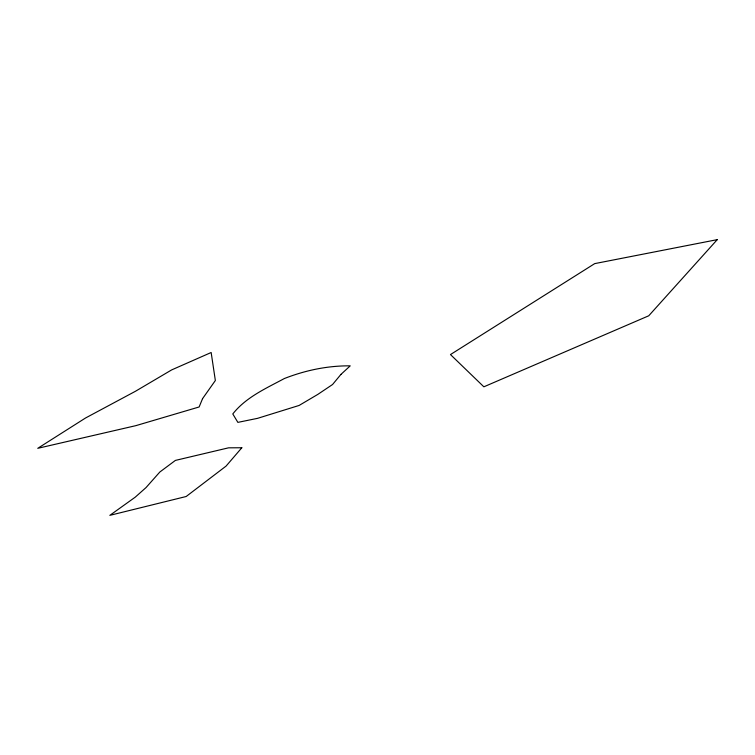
<?xml version="1.0" encoding="UTF-8"?>
<svg xmlns="http://www.w3.org/2000/svg" width="755" height="755" viewBox="0 0 755 755"><rect width="100%" height="100%" fill="white"/><g stroke="black" fill="none" stroke-linecap="round" stroke-linejoin="round"><path stroke-width="1.13" d="M202.566 398.631L199.131 406.973L135.872 425.65L37.75 448.319L85.523 418.006L135.456 391.269L171.678 369.893L211.155 352.51L215.354 380.52L202.566 398.631M340.93 374.405L332.559 384.512L317.836 394.384L299.122 405.444L257.578 418.336L237.872 422.375L232.795 413.957C245.922 397.234 266.053 388.381 284.361 378.529C305.416 370.299 327.576 365.647 350.235 365.845L340.93 374.405M241.827 447.753L226.085 466.08L186.164 496.507L109.834 515.354L135.211 497.186L146.017 487.588L159.824 472.026L175.405 460.408L228.557 447.828L241.827 447.753M717.25 239.646L648.743 315.788L483.861 386.815L450.471 354.567L594.713 263.618L717.25 239.646"/></g></svg>
